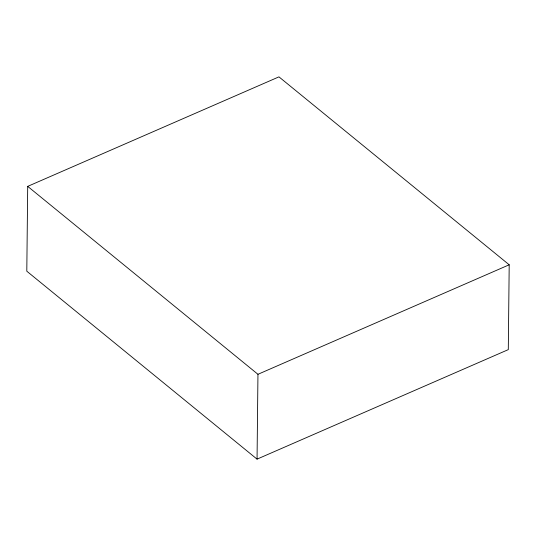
<?xml version="1.0" encoding="UTF-8"?>
<svg xmlns="http://www.w3.org/2000/svg" width="536" height="536" viewBox="0 0 536 536"><rect width="100%" height="100%" fill="white"/><g stroke="black" fill="none" stroke-linecap="round" stroke-linejoin="round"><path stroke-width="0.8" d="M27.705 186.374L26.8 271.209L257.052 459.138L508.296 349.626L509.2 264.791L278.948 76.862L27.705 186.374L257.957 374.296L257.052 459.138M257.957 374.296L509.2 264.791"/></g></svg>
